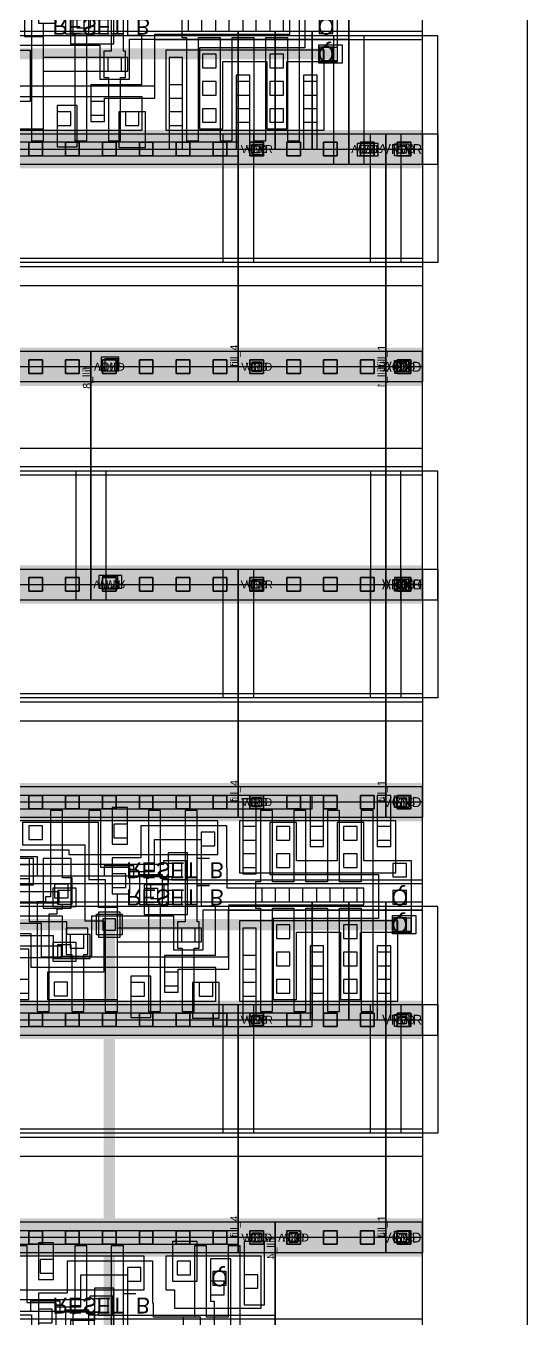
# Model space of a CAD drawing. Extents: x 0 to 50.5, y 0 to 99.5.
# Drawn here: x 44.27 to 50.52, y 66.98 to 83.14 of the extents above; entities that cross this region are included whole.
import ezdxf
from ezdxf.enums import TextEntityAlignment as Align

# ---------------------------------------------------------------- set-up
doc = ezdxf.new("R2010")
doc.units = 0
for name, color, linetype in [('L122D16', 13, 'CONTINUOUS'), ('L235D4', 32, 'CONTINUOUS'), ('L236D0', 12, 'CONTINUOUS'), ('L64D16', 14, 'CONTINUOUS'), ('L64D20', 26, 'CONTINUOUS'), ('L64D5', 19, 'CONTINUOUS'), ('L64D59', 18, 'CONTINUOUS'), ('L65D20', 22, 'CONTINUOUS'), ('L66D20', 16, 'CONTINUOUS'), ('L66D44', 21, 'CONTINUOUS'), ('L67D16', 29, 'CONTINUOUS'), ('L67D20', 8, 'CONTINUOUS'), ('L67D44', 9, 'CONTINUOUS'), ('L67D5', 17, 'CONTINUOUS'), ('L68D16', 15, 'CONTINUOUS'), ('L68D20', 6, 'CONTINUOUS'), ('L68D44', 7, 'CONTINUOUS'), ('L68D5', 20, 'CONTINUOUS'), ('L69D20', 4, 'CONTINUOUS'), ('L78D44', 24, 'CONTINUOUS'), ('L81D4', 28, 'CONTINUOUS'), ('L83D44', 30, 'CONTINUOUS'), ('L93D44', 25, 'CONTINUOUS'), ('L94D20', 27, 'CONTINUOUS'), ('L95D20', 23, 'CONTINUOUS')]:
    doc.layers.add(name, color=color, linetype=linetype)

# ---------------------------------------------------------------- blocks, each defined once
blk = doc.blocks.new('VIA_L1M1_PR_MR')
at = {"layer": 'L67D20'}
blk.add_lwpolyline([(-0.085, -0.085), (-0.085, 0.085), (0.085, 0.085), (0.085, -0.085)], close=True, dxfattribs=at)
at = {"layer": 'L67D44'}
blk.add_lwpolyline([(-0.085, -0.085), (-0.085, 0.085), (0.085, 0.085), (0.085, -0.085)], close=True, dxfattribs=at)
at = {"layer": 'L68D20'}
blk.add_lwpolyline([(-0.145, -0.115), (-0.145, 0.115), (0.145, 0.115), (0.145, -0.115)], close=True, dxfattribs=at)
blk = doc.blocks.new('VIA_M1M2_PR')
at = {"layer": 'L68D20'}
blk.add_lwpolyline([(-0.16, -0.13), (-0.16, 0.13), (0.16, 0.13), (0.16, -0.13)], close=True, dxfattribs=at)
at = {"layer": 'L68D44'}
blk.add_lwpolyline([(-0.075, -0.075), (-0.075, 0.075), (0.075, 0.075), (0.075, -0.075)], close=True, dxfattribs=at)
at = {"layer": 'L69D20'}
blk.add_lwpolyline([(-0.13, -0.16), (-0.13, 0.16), (0.13, 0.16), (0.13, -0.16)], close=True, dxfattribs=at)
blk = doc.blocks.new('sky130_fd_sc_hd__fill_1')
at = {"layer": 'L122D16'}
blk.add_lwpolyline([(0.14, -0.055), (0.14, 0.055), (0.26, 0.055), (0.26, -0.055)], close=True, dxfattribs=at)
at = {"layer": 'L64D16'}
blk.add_lwpolyline([(0.155, 2.67), (0.155, 2.755), (0.255, 2.755), (0.255, 2.67)], close=True, dxfattribs=at)
at = {"layer": 'L64D20'}
blk.add_lwpolyline([(-0.19, 1.305), (-0.19, 2.91), (0.65, 2.91), (0.65, 1.305)], close=True, dxfattribs=at)
at = {"layer": 'L67D20', "const_width": 0.17}
for points in [[(0, 2.72), (0.46, 2.72)], [(0, 0), (0.46, 0)]]:
    blk.add_lwpolyline(points, dxfattribs=at)
at = {"layer": 'L67D44'}
for points in [[(0.145, 2.635), (0.145, 2.805), (0.315, 2.805), (0.315, 2.635)], [(0.145, -0.085), (0.145, 0.085), (0.315, 0.085), (0.315, -0.085)]]:
    blk.add_lwpolyline(points, close=True, dxfattribs=at)
at = {"layer": 'L68D16'}
for points in [[(0.11, 2.635), (0.11, 2.785), (0.29, 2.785), (0.29, 2.635)], [(0.11, -0.065), (0.11, 0.08), (0.29, 0.08), (0.29, -0.065)]]:
    blk.add_lwpolyline(points, close=True, dxfattribs=at)
at = {"layer": 'L68D20', "const_width": 0.48}
for points in [[(0, 2.72), (0.46, 2.72)], [(0, 0), (0.46, 0)]]:
    blk.add_lwpolyline(points, dxfattribs=at)
at = {"layer": 'L78D44'}
blk.add_lwpolyline([(0, 1.25), (0, 2.72), (0.46, 2.72), (0.46, 1.25)], close=True, dxfattribs=at)
at = {"layer": 'L81D4'}
blk.add_lwpolyline([(0, 0), (0, 2.72), (0.46, 2.72), (0.46, 0)], close=True, dxfattribs=at)
at = {"layer": 'L93D44'}
blk.add_lwpolyline([(0, -0.19), (0, 1.015), (0.46, 1.015), (0.46, -0.19)], close=True, dxfattribs=at)
at = {"layer": 'L94D20'}
blk.add_lwpolyline([(0, 1.355), (0, 2.91), (0.46, 2.91), (0.46, 1.355)], close=True, dxfattribs=at)
at = {"layer": 'L64D5'}
blk.add_text('VPB', height=0.1, dxfattribs=at).set_placement((0.23, 2.72), align=Align.MIDDLE_CENTER)
at = {"layer": 'L64D59'}
blk.add_text('VNB', height=0.1, dxfattribs=at).set_placement((0.23, 0), align=Align.MIDDLE_CENTER)
at = {"layer": 'L68D5'}
for s, p in [('VPWR', (0.205, 2.72)), ('VGND', (0.205, 0))]:
    blk.add_text(s, height=0.125, dxfattribs=at).set_placement(p, align=Align.MIDDLE_CENTER)
at = {"layer": 'L83D44'}
blk.add_text('fill_1', height=0.1, rotation=90, dxfattribs=at).set_placement((0, 0))
blk = doc.blocks.new('sky130_fd_sc_hd__fill_8')
at = {"layer": 'L122D16'}
blk.add_lwpolyline([(0.13, -0.12), (0.13, 0.05), (0.35, 0.05), (0.35, -0.12)], close=True, dxfattribs=at)
at = {"layer": 'L64D16'}
blk.add_lwpolyline([(0.1, 2.61), (0.1, 2.765), (0.385, 2.765), (0.385, 2.61)], close=True, dxfattribs=at)
at = {"layer": 'L64D20'}
blk.add_lwpolyline([(-0.19, 1.305), (-0.19, 2.91), (3.87, 2.91), (3.87, 1.305)], close=True, dxfattribs=at)
at = {"layer": 'L67D20', "const_width": 0.17}
for points in [[(0, 2.72), (3.68, 2.72)], [(0, 0), (3.68, 0)]]:
    blk.add_lwpolyline(points, dxfattribs=at)
at = {"layer": 'L67D44'}
for points in [[(0.145, 2.635), (0.145, 2.805), (0.315, 2.805), (0.315, 2.635)], [(0.605, 2.635), (0.605, 2.805), (0.775, 2.805), (0.775, 2.635)], [(1.065, 2.635), (1.065, 2.805), (1.235, 2.805), (1.235, 2.635)], [(1.525, 2.635), (1.525, 2.805), (1.695, 2.805), (1.695, 2.635)], [(1.985, 2.635), (1.985, 2.805), (2.155, 2.805), (2.155, 2.635)], [(2.445, 2.635), (2.445, 2.805), (2.615, 2.805), (2.615, 2.635)], [(2.905, 2.635), (2.905, 2.805), (3.075, 2.805), (3.075, 2.635)], [(3.365, 2.635), (3.365, 2.805), (3.535, 2.805), (3.535, 2.635)], [(0.145, -0.085), (0.145, 0.085), (0.315, 0.085), (0.315, -0.085)], [(0.605, -0.085), (0.605, 0.085), (0.775, 0.085), (0.775, -0.085)], [(1.065, -0.085), (1.065, 0.085), (1.235, 0.085), (1.235, -0.085)], [(1.525, -0.085), (1.525, 0.085), (1.695, 0.085), (1.695, -0.085)], [(1.985, -0.085), (1.985, 0.085), (2.155, 0.085), (2.155, -0.085)], [(2.445, -0.085), (2.445, 0.085), (2.615, 0.085), (2.615, -0.085)], [(2.905, -0.085), (2.905, 0.085), (3.075, 0.085), (3.075, -0.085)], [(3.365, -0.085), (3.365, 0.085), (3.535, 0.085), (3.535, -0.085)]]:
    blk.add_lwpolyline(points, close=True, dxfattribs=at)
at = {"layer": 'L68D16'}
for points in [[(0.145, 2.615), (0.145, 2.775), (0.335, 2.775), (0.335, 2.615)], [(0.175, -0.1), (0.175, 0.05), (0.335, 0.05), (0.335, -0.1)]]:
    blk.add_lwpolyline(points, close=True, dxfattribs=at)
at = {"layer": 'L68D20', "const_width": 0.48}
for points in [[(0, 2.72), (3.68, 2.72)], [(0, 0), (3.68, 0)]]:
    blk.add_lwpolyline(points, dxfattribs=at)
at = {"layer": 'L78D44'}
blk.add_lwpolyline([(0, 1.25), (0, 2.72), (3.68, 2.72), (3.68, 1.25)], close=True, dxfattribs=at)
at = {"layer": 'L81D4'}
blk.add_lwpolyline([(0, 0), (0, 2.72), (3.68, 2.72), (3.68, 0)], close=True, dxfattribs=at)
at = {"layer": 'L93D44'}
blk.add_lwpolyline([(0, -0.19), (0, 1.015), (3.68, 1.015), (3.68, -0.19)], close=True, dxfattribs=at)
at = {"layer": 'L94D20'}
blk.add_lwpolyline([(0, 1.355), (0, 2.91), (3.68, 2.91), (3.68, 1.355)], close=True, dxfattribs=at)
at = {"layer": 'L64D5'}
blk.add_text('VPB', height=0.1, dxfattribs=at).set_placement((0.23, 2.72), align=Align.MIDDLE_CENTER)
at = {"layer": 'L64D59'}
blk.add_text('VNB', height=0.1, dxfattribs=at).set_placement((0.23, 0), align=Align.MIDDLE_CENTER)
at = {"layer": 'L68D5'}
for s, p in [('VPWR', (0.23, 2.72)), ('VGND', (0.23, 0))]:
    blk.add_text(s, height=0.1, dxfattribs=at).set_placement(p, align=Align.MIDDLE_CENTER)
at = {"layer": 'L83D44'}
blk.add_text('fill_8', height=0.1, rotation=90, dxfattribs=at).set_placement((0, 0))
blk = doc.blocks.new('sky130_fd_sc_hd__fill_4')
at = {"layer": 'L122D16'}
blk.add_lwpolyline([(0.175, -0.06), (0.175, 0.06), (0.285, 0.06), (0.285, -0.06)], close=True, dxfattribs=at)
at = {"layer": 'L64D16'}
blk.add_lwpolyline([(0.175, 2.65), (0.175, 2.78), (0.3, 2.78), (0.3, 2.65)], close=True, dxfattribs=at)
at = {"layer": 'L64D20'}
blk.add_lwpolyline([(-0.19, 1.305), (-0.19, 2.91), (2.03, 2.91), (2.03, 1.305)], close=True, dxfattribs=at)
at = {"layer": 'L67D20', "const_width": 0.17}
for points in [[(0, 2.72), (1.84, 2.72)], [(0, 0), (1.84, 0)]]:
    blk.add_lwpolyline(points, dxfattribs=at)
at = {"layer": 'L67D44'}
for points in [[(0.145, 2.635), (0.145, 2.805), (0.315, 2.805), (0.315, 2.635)], [(0.605, 2.635), (0.605, 2.805), (0.775, 2.805), (0.775, 2.635)], [(1.065, 2.635), (1.065, 2.805), (1.235, 2.805), (1.235, 2.635)], [(1.525, 2.635), (1.525, 2.805), (1.695, 2.805), (1.695, 2.635)], [(0.145, -0.085), (0.145, 0.085), (0.315, 0.085), (0.315, -0.085)], [(0.605, -0.085), (0.605, 0.085), (0.775, 0.085), (0.775, -0.085)], [(1.065, -0.085), (1.065, 0.085), (1.235, 0.085), (1.235, -0.085)], [(1.525, -0.085), (1.525, 0.085), (1.695, 0.085), (1.695, -0.085)]]:
    blk.add_lwpolyline(points, close=True, dxfattribs=at)
at = {"layer": 'L68D16'}
for points in [[(0.17, 2.675), (0.17, 2.76), (0.27, 2.76), (0.27, 2.675)], [(0.17, -0.05), (0.17, 0.045), (0.285, 0.045), (0.285, -0.05)]]:
    blk.add_lwpolyline(points, close=True, dxfattribs=at)
at = {"layer": 'L68D20', "const_width": 0.48}
for points in [[(0, 2.72), (1.84, 2.72)], [(0, 0), (1.84, 0)]]:
    blk.add_lwpolyline(points, dxfattribs=at)
at = {"layer": 'L78D44'}
blk.add_lwpolyline([(0, 1.25), (0, 2.72), (1.84, 2.72), (1.84, 1.25)], close=True, dxfattribs=at)
at = {"layer": 'L81D4'}
blk.add_lwpolyline([(0, 0), (0, 2.72), (1.84, 2.72), (1.84, 0)], close=True, dxfattribs=at)
at = {"layer": 'L93D44'}
blk.add_lwpolyline([(0, -0.19), (0, 1.015), (1.84, 1.015), (1.84, -0.19)], close=True, dxfattribs=at)
at = {"layer": 'L94D20'}
blk.add_lwpolyline([(0, 1.355), (0, 2.91), (1.84, 2.91), (1.84, 1.355)], close=True, dxfattribs=at)
at = {"layer": 'L64D5'}
blk.add_text('VPB', height=0.1, dxfattribs=at).set_placement((0.23, 2.72), align=Align.MIDDLE_CENTER)
at = {"layer": 'L64D59'}
blk.add_text('VNB', height=0.1, dxfattribs=at).set_placement((0.23, 0), align=Align.MIDDLE_CENTER)
at = {"layer": 'L68D5'}
for s, p in [('VPWR', (0.23, 2.72)), ('VGND', (0.23, 0))]:
    blk.add_text(s, height=0.1, dxfattribs=at).set_placement(p, align=Align.MIDDLE_CENTER)
at = {"layer": 'L83D44'}
blk.add_text('fill_4', height=0.1, rotation=90, dxfattribs=at).set_placement((0, 0))
blk = doc.blocks.new('sky130_fd_sc_hd__fill_2')
at = {"layer": 'L122D16'}
blk.add_lwpolyline([(0.155, -0.05), (0.155, 0.06), (0.315, 0.06), (0.315, -0.05)], close=True, dxfattribs=at)
at = {"layer": 'L64D16'}
blk.add_lwpolyline([(0.14, 2.675), (0.14, 2.765), (0.31, 2.765), (0.31, 2.675)], close=True, dxfattribs=at)
at = {"layer": 'L64D20'}
blk.add_lwpolyline([(-0.19, 1.305), (-0.19, 2.91), (1.11, 2.91), (1.11, 1.305)], close=True, dxfattribs=at)
at = {"layer": 'L67D20', "const_width": 0.17}
for points in [[(0, 2.72), (0.92, 2.72)], [(0, 0), (0.92, 0)]]:
    blk.add_lwpolyline(points, dxfattribs=at)
at = {"layer": 'L67D44'}
for points in [[(0.145, 2.635), (0.145, 2.805), (0.315, 2.805), (0.315, 2.635)], [(0.605, 2.635), (0.605, 2.805), (0.775, 2.805), (0.775, 2.635)], [(0.145, -0.085), (0.145, 0.085), (0.315, 0.085), (0.315, -0.085)], [(0.605, -0.085), (0.605, 0.085), (0.775, 0.085), (0.775, -0.085)]]:
    blk.add_lwpolyline(points, close=True, dxfattribs=at)
at = {"layer": 'L68D16'}
for points in [[(0.105, 2.65), (0.105, 2.805), (0.365, 2.805), (0.365, 2.65)], [(0.1, -0.07), (0.1, 0.09), (0.365, 0.09), (0.365, -0.07)]]:
    blk.add_lwpolyline(points, close=True, dxfattribs=at)
at = {"layer": 'L68D20', "const_width": 0.48}
for points in [[(0, 2.72), (0.92, 2.72)], [(0, 0), (0.92, 0)]]:
    blk.add_lwpolyline(points, dxfattribs=at)
at = {"layer": 'L78D44'}
blk.add_lwpolyline([(0, 1.25), (0, 2.72), (0.92, 2.72), (0.92, 1.25)], close=True, dxfattribs=at)
at = {"layer": 'L81D4'}
blk.add_lwpolyline([(0, 0), (0, 2.72), (0.92, 2.72), (0.92, 0)], close=True, dxfattribs=at)
at = {"layer": 'L93D44'}
blk.add_lwpolyline([(0, -0.19), (0, 1.015), (0.92, 1.015), (0.92, -0.19)], close=True, dxfattribs=at)
at = {"layer": 'L94D20'}
blk.add_lwpolyline([(0, 1.355), (0, 2.91), (0.92, 2.91), (0.92, 1.355)], close=True, dxfattribs=at)
at = {"layer": 'L64D5'}
blk.add_text('VPB', height=0.1, dxfattribs=at).set_placement((0.23, 2.72), align=Align.MIDDLE_CENTER)
at = {"layer": 'L64D59'}
blk.add_text('VNB', height=0.1, dxfattribs=at).set_placement((0.23, 0), align=Align.MIDDLE_CENTER)
at = {"layer": 'L68D5'}
for s, p in [('VPWR', (0.23, 2.72)), ('VGND', (0.23, 0))]:
    blk.add_text(s, height=0.1, dxfattribs=at).set_placement(p, align=Align.MIDDLE_CENTER)
at = {"layer": 'L83D44'}
blk.add_text('fill_2', height=0.1, rotation=90, dxfattribs=at).set_placement((0, 0))
blk = doc.blocks.new('sky130_fd_sc_hd__dfrtp_4')
at = {"layer": 'L236D0'}
blk.add_lwpolyline([(0, 0), (0, 2.72), (10.58, 2.72), (10.58, 0)], close=True, dxfattribs=at)
at = {"layer": 'L64D20'}
blk.add_lwpolyline([(-0.19, 1.305), (-0.19, 2.91), (10.77, 2.91), (10.77, 1.305)], close=True, dxfattribs=at)
at = {"layer": 'L65D20'}
for points in [[(5.015, 1.645), (5.015, 2.485), (8, 2.485), (8, 2.065), (5.695, 2.065), (5.695, 1.645)], [(8.295, 1.485), (8.295, 2.485), (10.27, 2.485), (10.27, 1.485)], [(1.565, 0.235), (1.565, 0.655), (2.49, 0.655), (2.49, 0.595), (3.285, 0.595), (3.285, 0.655), (4.645, 0.655), (4.645, 0.875), (5.315, 0.875), (5.315, 0.595), (6.165, 0.595), (6.165, 0.655), (8.025, 0.655), (8.025, 0.235)], [(8.295, 0.235), (8.295, 0.885), (10.245, 0.885), (10.245, 0.235)]]:
    blk.add_lwpolyline(points, close=True, dxfattribs=at)
at = {"layer": 'L66D20'}
for points in [[(5.935, 0.105), (5.935, 1.185), (5.875, 1.185), (5.875, 1.245), (5.77, 1.245), (5.77, 2.615), (5.92, 2.615), (5.92, 1.395), (6.02, 1.395), (6.02, 1.335), (6.085, 1.335), (6.085, 1.275), (6.205, 1.275), (6.205, 0.945), (6.085, 0.945), (6.085, 0.105)], [(6.13, 1.575), (6.13, 1.905), (6.2, 1.905), (6.2, 2.615), (6.35, 2.615), (6.35, 1.905), (6.4, 1.905), (6.4, 1.575)], [(6.415, 0.105), (6.415, 0.965), (6.62, 0.965), (6.62, 2.615), (6.77, 2.615), (6.77, 1.145), (6.925, 1.145), (6.925, 0.815), (6.565, 0.815), (6.565, 0.105)], [(7.16, 0.105), (7.16, 0.955), (7.135, 0.955), (7.135, 1.285), (7.16, 1.285), (7.16, 2.615), (7.31, 2.615), (7.31, 1.285), (7.405, 1.285), (7.405, 0.955), (7.31, 0.955), (7.31, 0.105)], [(7.615, 0.105), (7.615, 1.495), (7.52, 1.495), (7.52, 1.825), (7.58, 1.825), (7.58, 2.615), (7.73, 2.615), (7.73, 1.825), (7.79, 1.825), (7.79, 1.495), (7.765, 1.495), (7.765, 0.105)], [(8.555, 0.105), (8.555, 0.995), (8.495, 0.995), (8.495, 1.325), (8.555, 1.325), (8.555, 2.615), (8.705, 2.615), (8.705, 1.325), (8.975, 1.325), (8.975, 2.615), (9.125, 2.615), (9.125, 1.325), (9.395, 1.325), (9.395, 2.615), (9.545, 2.615), (9.545, 1.325), (9.815, 1.325), (9.815, 2.615), (9.965, 2.615), (9.965, 0.105), (9.815, 0.105), (9.815, 0.995), (9.545, 0.995), (9.545, 0.105), (9.395, 0.105), (9.395, 0.995), (9.125, 0.995), (9.125, 0.105), (8.975, 0.105), (8.975, 0.995), (8.705, 0.995), (8.705, 0.105)], [(5.39, 0.105), (5.39, 1.035), (5.725, 1.035), (5.725, 0.705), (5.54, 0.705), (5.54, 0.105)]]:
    blk.add_lwpolyline(points, close=True, dxfattribs=at)
at = {"layer": 'L66D44'}
for points in [[(6.94, 2.255), (6.94, 2.425), (7.11, 2.425), (7.11, 2.255)], [(7.79, 2.255), (7.79, 2.425), (7.96, 2.425), (7.96, 2.255)], [(8.335, 2.255), (8.335, 2.425), (8.505, 2.425), (8.505, 2.255)], [(5.495, 2.215), (5.495, 2.385), (5.665, 2.385), (5.665, 2.215)], [(5.98, 2.25), (5.98, 2.42), (6.15, 2.42), (6.15, 2.25)], [(7.36, 2.125), (7.36, 2.295), (7.53, 2.295), (7.53, 2.125)], [(8.755, 2.215), (8.755, 2.385), (8.925, 2.385), (8.925, 2.215)], [(9.175, 2.215), (9.175, 2.385), (9.345, 2.385), (9.345, 2.215)], [(9.595, 2.215), (9.595, 2.385), (9.765, 2.385), (9.765, 2.215)], [(10.015, 2.215), (10.015, 2.385), (10.185, 2.385), (10.185, 2.215)], [(8.335, 1.915), (8.335, 2.085), (8.505, 2.085), (8.505, 1.915)], [(8.755, 1.875), (8.755, 2.045), (8.925, 2.045), (8.925, 1.875)], [(9.175, 1.875), (9.175, 2.045), (9.345, 2.045), (9.345, 1.875)], [(9.595, 1.875), (9.595, 2.045), (9.765, 2.045), (9.765, 1.875)], [(10.015, 1.875), (10.015, 2.045), (10.185, 2.045), (10.185, 1.875)], [(6.18, 1.655), (6.18, 1.825), (6.35, 1.825), (6.35, 1.655)], [(7.57, 1.575), (7.57, 1.745), (7.74, 1.745), (7.74, 1.575)], [(8.755, 1.535), (8.755, 1.705), (8.925, 1.705), (8.925, 1.535)], [(9.595, 1.535), (9.595, 1.705), (9.765, 1.705), (9.765, 1.535)], [(5.985, 1.025), (5.985, 1.195), (6.155, 1.195), (6.155, 1.025)], [(7.185, 1.035), (7.185, 1.205), (7.355, 1.205), (7.355, 1.035)], [(8.575, 1.075), (8.575, 1.245), (8.745, 1.245), (8.745, 1.075)], [(8.915, 1.075), (8.915, 1.245), (9.085, 1.245), (9.085, 1.075)], [(9.255, 1.075), (9.255, 1.245), (9.425, 1.245), (9.425, 1.075)], [(9.595, 1.075), (9.595, 1.245), (9.765, 1.245), (9.765, 1.075)], [(6.705, 0.895), (6.705, 1.065), (6.875, 1.065), (6.875, 0.895)], [(5.505, 0.785), (5.505, 0.955), (5.675, 0.955), (5.675, 0.785)], [(8.335, 0.645), (8.335, 0.815), (8.505, 0.815), (8.505, 0.645)], [(8.755, 0.645), (8.755, 0.815), (8.925, 0.815), (8.925, 0.645)], [(9.595, 0.645), (9.595, 0.815), (9.765, 0.815), (9.765, 0.645)], [(7.815, 0.375), (7.815, 0.545), (7.985, 0.545), (7.985, 0.375)], [(5.665, 0.295), (5.665, 0.465), (5.835, 0.465), (5.835, 0.295)], [(6.725, 0.275), (6.725, 0.445), (6.895, 0.445), (6.895, 0.275)], [(8.335, 0.305), (8.335, 0.475), (8.505, 0.475), (8.505, 0.305)], [(8.755, 0.305), (8.755, 0.475), (8.925, 0.475), (8.925, 0.305)], [(9.175, 0.305), (9.175, 0.475), (9.345, 0.475), (9.345, 0.305)], [(9.595, 0.305), (9.595, 0.475), (9.765, 0.475), (9.765, 0.305)], [(10.015, 0.305), (10.015, 0.475), (10.185, 0.475), (10.185, 0.305)]]:
    blk.add_lwpolyline(points, close=True, dxfattribs=at)
at = {"layer": 'L67D16'}
for points in [[(10.21, 1.445), (10.21, 1.615), (10.38, 1.615), (10.38, 1.445)], [(7.405, 1.105), (7.405, 1.275), (7.575, 1.275), (7.575, 1.105)], [(10.21, 1.105), (10.21, 1.275), (10.38, 1.275), (10.38, 1.105)], [(7.405, 0.765), (7.405, 0.935), (7.575, 0.935), (7.575, 0.765)], [(10.21, 0.765), (10.21, 0.935), (10.38, 0.935), (10.38, 0.765)]]:
    blk.add_lwpolyline(points, close=True, dxfattribs=at)
at = {"layer": 'L67D20'}
for points in [[(1.85, 2.175), (1.85, 2.635), (0, 2.635), (0, 2.805), (9.2, 2.805), (9.2, 2.635), (2.1, 2.635), (2.1, 2.175)], [(6.94, 2.175), (6.94, 2.69), (7.19, 2.69), (7.19, 2.175)], [(7.71, 2.255), (7.71, 2.7), (8.04, 2.7), (8.04, 2.255)], [(8.335, 1.575), (8.335, 2.72), (8.505, 2.72), (8.505, 1.575)], [(9.175, 1.795), (9.175, 2.72), (9.345, 2.72), (9.345, 1.795)], [(10.015, 1.795), (10.015, 2.72), (10.185, 2.72), (10.185, 1.795)], [(5.015, 0.275), (5.015, 0.835), (5.105, 0.835), (5.105, 2.005), (5.495, 2.005), (5.495, 2.465), (5.665, 2.465), (5.665, 1.835), (5.275, 1.835), (5.275, 0.445), (5.365, 0.445), (5.365, 0.275)], [(5.585, 0.255), (5.585, 0.535), (6.365, 0.535), (6.365, 1.485), (6.6, 1.485), (6.6, 2.125), (5.9, 2.125), (5.9, 2.465), (6.77, 2.465), (6.77, 1.745), (7.82, 1.745), (7.82, 1.575), (6.77, 1.575), (6.77, 1.315), (6.535, 1.315), (6.535, 0.255)], [(8.675, 0.255), (8.675, 0.905), (10.03, 0.905), (10.03, 1.455), (8.715, 1.455), (8.715, 2.465), (9.005, 2.465), (9.005, 1.625), (9.555, 1.625), (9.555, 2.465), (9.805, 2.465), (9.805, 1.625), (10.44, 1.625), (10.44, 0.735), (9.845, 0.735), (9.845, 0.255), (9.515, 0.255), (9.515, 0.735), (9.005, 0.735), (9.005, 0.255)], [(7.065, 0.295), (7.065, 0.695), (6.705, 0.695), (6.705, 1.145), (6.925, 1.145), (6.925, 0.865), (7.235, 0.865), (7.235, 0.465), (7.815, 0.465), (7.815, 1.295), (7.99, 1.295), (7.99, 1.915), (7.36, 1.915), (7.36, 2.375), (7.53, 2.375), (7.53, 2.085), (8.16, 2.085), (8.16, 1.285), (9.845, 1.285), (9.845, 1.075), (8.14, 1.075), (8.14, 0.82), (8.135, 0.82), (8.135, 0.295)], [(5.465, 0.705), (5.465, 1.665), (5.97, 1.665), (5.97, 1.955), (6.43, 1.955), (6.43, 1.655), (6.14, 1.655), (6.14, 1.495), (5.675, 1.495), (5.675, 0.705)], [(5.845, 0.705), (5.845, 1.325), (6.195, 1.325), (6.195, 0.705)], [(7.405, 0.635), (7.405, 1.035), (7.105, 1.035), (7.105, 1.405), (7.645, 1.405), (7.645, 0.635)], [(8.335, -0.04), (8.335, 0.895), (8.505, 0.895), (8.505, -0.04)], [(6.705, 0.065), (6.705, 0.525), (6.895, 0.525), (6.895, 0.065)], [(9.175, -0.085), (9.175, 0.555), (9.345, 0.555), (9.345, -0.085)], [(10.015, -0.085), (10.015, 0.555), (10.185, 0.555), (10.185, -0.085)], [(0, -0.085), (0, 0.085), (9.2, 0.085), (9.2, -0.085)]]:
    blk.add_lwpolyline(points, close=True, dxfattribs=at)
at = {"layer": 'L67D20', "const_width": 0.17}
for points in [[(9.2, 2.72), (9.66, 2.72)], [(9.66, 2.72), (10.12, 2.72)], [(10.12, 2.72), (10.58, 2.72)], [(9.2, 0), (9.66, 0)], [(9.66, 0), (10.12, 0)], [(10.12, 0), (10.58, 0)]]:
    blk.add_lwpolyline(points, dxfattribs=at)
at = {"layer": 'L67D44'}
for points in [[(5.665, 2.635), (5.665, 2.805), (5.835, 2.805), (5.835, 2.635)], [(6.125, 2.635), (6.125, 2.805), (6.295, 2.805), (6.295, 2.635)], [(6.585, 2.635), (6.585, 2.805), (6.755, 2.805), (6.755, 2.635)], [(7.045, 2.635), (7.045, 2.805), (7.215, 2.805), (7.215, 2.635)], [(7.505, 2.635), (7.505, 2.805), (7.675, 2.805), (7.675, 2.635)], [(7.965, 2.635), (7.965, 2.805), (8.135, 2.805), (8.135, 2.635)], [(8.425, 2.635), (8.425, 2.805), (8.595, 2.805), (8.595, 2.635)], [(8.885, 2.635), (8.885, 2.805), (9.055, 2.805), (9.055, 2.635)], [(9.345, 2.635), (9.345, 2.805), (9.515, 2.805), (9.515, 2.635)], [(9.805, 2.635), (9.805, 2.805), (9.975, 2.805), (9.975, 2.635)], [(10.265, 2.635), (10.265, 2.805), (10.435, 2.805), (10.435, 2.635)], [(6.025, 1.785), (6.025, 1.955), (6.195, 1.955), (6.195, 1.785)], [(6.025, 1.105), (6.025, 1.275), (6.195, 1.275), (6.195, 1.105)], [(7.105, 1.08), (7.105, 1.25), (7.275, 1.25), (7.275, 1.08)], [(7.405, 0.765), (7.405, 0.935), (7.575, 0.935), (7.575, 0.765)], [(5.665, -0.085), (5.665, 0.085), (5.835, 0.085), (5.835, -0.085)], [(6.125, -0.085), (6.125, 0.085), (6.295, 0.085), (6.295, -0.085)], [(6.585, -0.085), (6.585, 0.085), (6.755, 0.085), (6.755, -0.085)], [(7.045, -0.085), (7.045, 0.085), (7.215, 0.085), (7.215, -0.085)], [(7.505, -0.085), (7.505, 0.085), (7.675, 0.085), (7.675, -0.085)], [(7.965, -0.085), (7.965, 0.085), (8.135, 0.085), (8.135, -0.085)], [(8.425, -0.085), (8.425, 0.085), (8.595, 0.085), (8.595, -0.085)], [(8.885, -0.085), (8.885, 0.085), (9.055, 0.085), (9.055, -0.085)], [(9.345, -0.085), (9.345, 0.085), (9.515, 0.085), (9.515, -0.085)], [(9.805, -0.085), (9.805, 0.085), (9.975, 0.085), (9.975, -0.085)], [(10.265, -0.085), (10.265, 0.085), (10.435, 0.085), (10.435, -0.085)]]:
    blk.add_lwpolyline(points, close=True, dxfattribs=at)
at = {"layer": 'L68D20', "const_width": 0.48}
for points in [[(0, 2.72), (9.2, 2.72)], [(9.2, 2.72), (9.66, 2.72)], [(9.66, 2.72), (10.12, 2.72)], [(10.12, 2.72), (10.58, 2.72)], [(0, 0), (9.2, 0)], [(9.2, 0), (9.66, 0)], [(9.66, 0), (10.12, 0)], [(10.12, 0), (10.58, 0)]]:
    blk.add_lwpolyline(points, dxfattribs=at)
at = {"layer": 'L68D20'}
for points in [[(2.845, 1.755), (2.845, 1.8), (1.185, 1.8), (1.185, 1.94), (2.845, 1.94), (2.845, 1.985), (3.135, 1.985), (3.135, 1.94), (6.075, 1.94), (6.075, 1.8), (3.135, 1.8), (3.135, 1.755)], [(5.965, 1.755), (5.965, 1.985), (6.255, 1.985), (6.255, 1.755)], [(2.385, 1.075), (2.385, 1.12), (0.82, 1.12), (0.82, 1.26), (2.385, 1.26), (2.385, 1.305), (2.675, 1.305), (2.675, 1.26), (6.045, 1.26), (6.045, 1.12), (2.675, 1.12), (2.675, 1.075)], [(5.965, 1.075), (5.965, 1.305), (6.255, 1.305), (6.255, 1.075)], [(7.045, 0.91), (7.045, 1.28), (7.335, 1.28), (7.335, 0.91)], [(3.745, 0.735), (3.745, 0.965), (4.395, 0.965), (4.395, 0.92), (7.335, 0.92), (7.335, 0.965), (7.635, 0.965), (7.635, 0.735), (7.345, 0.735), (7.345, 0.78), (4.395, 0.78), (4.395, 0.735)]]:
    blk.add_lwpolyline(points, close=True, dxfattribs=at)
at = {"layer": 'L78D44'}
for points in [[(0, 1.25), (0, 2.72), (9.2, 2.72), (9.2, 1.25)], [(9.2, 1.25), (9.2, 2.72), (9.66, 2.72), (9.66, 1.25)], [(9.66, 1.25), (9.66, 2.72), (10.12, 2.72), (10.12, 1.25)], [(10.12, 1.25), (10.12, 2.72), (10.58, 2.72), (10.58, 1.25)]]:
    blk.add_lwpolyline(points, close=True, dxfattribs=at)
at = {"layer": 'L81D4'}
blk.add_lwpolyline([(0, 0), (0, 2.72), (10.58, 2.72), (10.58, 0)], close=True, dxfattribs=at)
at = {"layer": 'L93D44'}
blk.add_lwpolyline([(0, -0.19), (0, 1.015), (10.58, 1.015), (10.58, -0.19)], close=True, dxfattribs=at)
at = {"layer": 'L94D20'}
blk.add_lwpolyline([(8.155, 1.355), (8.155, 1.935), (5.825, 1.935), (5.825, 1.515), (4.885, 1.515), (4.885, 1.935), (1.35, 1.935), (1.35, 1.685), (0, 1.685), (0, 2.91), (10.58, 2.91), (10.58, 1.355)], close=True, dxfattribs=at)
at = {"layer": 'L95D20'}
blk.add_lwpolyline([(2.88, 1.42), (6.08, 1.42), (6.08, 1.925), (6.45, 1.925), (6.45, 1.42), (7.47, 1.42), (7.47, 1.845), (7.84, 1.845), (7.84, 1.345), (10.58, 1.345), (10.58, 0.975), (7.455, 0.975), (7.455, 0.935), (6.975, 0.935), (6.975, 0.795), (6.605, 0.795), (6.605, 0.925), (5.775, 0.925), (5.775, 0.685), (5.405, 0.685)], dxfattribs=at)
at = {"layer": 'L67D5'}
for s, p in [('Q', (10.295, 1.53)), ('RESET_B', (7.49, 1.19)), ('Q', (10.295, 1.19)), ('RESET_B', (7.49, 0.85))]:
    blk.add_text(s, height=0.2, dxfattribs=at).set_placement(p, align=Align.MIDDLE_CENTER)
blk = doc.blocks.new('sky130_fd_sc_hd__dfrtp_2')
at = {"layer": 'L236D0'}
blk.add_lwpolyline([(0, 0), (0, 2.72), (9.66, 2.72), (9.66, 0)], close=True, dxfattribs=at)
at = {"layer": 'L65D20'}
for points in [[(1.565, 0.235), (1.565, 0.655), (2.49, 0.655), (2.49, 0.595), (3.285, 0.595), (3.285, 0.655), (4.645, 0.655), (4.645, 0.875), (5.315, 0.875), (5.315, 0.595), (6.165, 0.595), (6.165, 0.655), (8.025, 0.655), (8.025, 0.235)], [(8.295, 0.235), (8.295, 0.655), (8.405, 0.655), (8.405, 0.885), (9.485, 0.885), (9.485, 0.235)]]:
    blk.add_lwpolyline(points, close=True, dxfattribs=at)
at = {"layer": 'L66D20'}
for points in [[(6.415, 0.105), (6.415, 0.965), (6.62, 0.965), (6.62, 2.615), (6.77, 2.615), (6.77, 1.145), (6.925, 1.145), (6.925, 0.815), (6.565, 0.815), (6.565, 0.105)], [(7.16, 0.105), (7.16, 0.955), (7.135, 0.955), (7.135, 1.285), (7.16, 1.285), (7.16, 2.615), (7.31, 2.615), (7.31, 1.285), (7.405, 1.285), (7.405, 0.955), (7.31, 0.955), (7.31, 0.105)], [(7.615, 0.105), (7.615, 1.495), (7.52, 1.495), (7.52, 1.825), (7.58, 1.825), (7.58, 2.615), (7.73, 2.615), (7.73, 1.825), (7.79, 1.825), (7.79, 1.495), (7.765, 1.495), (7.765, 0.105)], [(8.655, 0.105), (8.655, 0.995), (8.51, 0.995), (8.51, 1.325), (8.655, 1.325), (8.655, 2.615), (8.805, 2.615), (8.805, 1.325), (9.075, 1.325), (9.075, 2.615), (9.225, 2.615), (9.225, 0.105), (9.075, 0.105), (9.075, 0.995), (8.805, 0.995), (8.805, 0.105)]]:
    blk.add_lwpolyline(points, close=True, dxfattribs=at)
at = {"layer": 'L66D44'}
for points in [[(6.705, 0.895), (6.705, 1.065), (6.875, 1.065), (6.875, 0.895)], [(8.855, 0.545), (8.855, 0.715), (9.025, 0.715), (9.025, 0.545)], [(7.815, 0.375), (7.815, 0.545), (7.985, 0.545), (7.985, 0.375)], [(9.275, 0.465), (9.275, 0.635), (9.445, 0.635), (9.445, 0.465)], [(6.725, 0.275), (6.725, 0.445), (6.895, 0.445), (6.895, 0.275)], [(8.435, 0.295), (8.435, 0.465), (8.605, 0.465), (8.605, 0.295)]]:
    blk.add_lwpolyline(points, close=True, dxfattribs=at)
at = {"layer": 'L67D16'}
for points in [[(7.405, 0.765), (7.405, 0.935), (7.575, 0.935), (7.575, 0.765)], [(8.88, 0.425), (8.88, 0.595), (9.05, 0.595), (9.05, 0.425)]]:
    blk.add_lwpolyline(points, close=True, dxfattribs=at)
at = {"layer": 'L67D20'}
for points in [[(7.065, 0.295), (7.065, 0.695), (6.705, 0.695), (6.705, 1.145), (6.925, 1.145), (6.925, 0.865), (7.235, 0.865), (7.235, 0.465), (7.815, 0.465), (7.815, 1.295), (7.99, 1.295), (7.99, 1.915), (7.36, 1.915), (7.36, 2.375), (7.53, 2.375), (7.53, 2.085), (8.16, 2.085), (8.16, 1.325), (8.73, 1.325), (8.73, 0.995), (8.14, 0.995), (8.14, 0.82), (8.135, 0.82), (8.135, 0.295)], [(8.855, 0.265), (8.855, 0.795), (8.9, 0.795), (8.9, 1.445), (8.855, 1.445), (8.855, 2.325), (9.105, 2.325), (9.105, 0.265)], [(7.405, 0.635), (7.405, 1.035), (7.105, 1.035), (7.105, 1.405), (7.645, 1.405), (7.645, 0.635)], [(9.275, 0.05), (9.275, 0.84), (9.525, 0.84), (9.525, 0.05)], [(6.705, 0.065), (6.705, 0.525), (6.895, 0.525), (6.895, 0.065)], [(8.38, 0.05), (8.38, 0.545), (8.685, 0.545), (8.685, 0.05)], [(0, -0.085), (0, 0.085), (9.2, 0.085), (9.2, -0.085)]]:
    blk.add_lwpolyline(points, close=True, dxfattribs=at)
at = {"layer": 'L67D20', "const_width": 0.17}
blk.add_lwpolyline([(9.2, 0), (9.66, 0)], dxfattribs=at)
at = {"layer": 'L67D44'}
for points in [[(7.405, 0.765), (7.405, 0.935), (7.575, 0.935), (7.575, 0.765)], [(6.585, -0.085), (6.585, 0.085), (6.755, 0.085), (6.755, -0.085)], [(7.045, -0.085), (7.045, 0.085), (7.215, 0.085), (7.215, -0.085)], [(7.505, -0.085), (7.505, 0.085), (7.675, 0.085), (7.675, -0.085)], [(7.965, -0.085), (7.965, 0.085), (8.135, 0.085), (8.135, -0.085)], [(8.425, -0.085), (8.425, 0.085), (8.595, 0.085), (8.595, -0.085)], [(8.885, -0.085), (8.885, 0.085), (9.055, 0.085), (9.055, -0.085)], [(9.345, -0.085), (9.345, 0.085), (9.515, 0.085), (9.515, -0.085)]]:
    blk.add_lwpolyline(points, close=True, dxfattribs=at)
at = {"layer": 'L68D20'}
for points in [[(7.045, 0.91), (7.045, 1.28), (7.335, 1.28), (7.335, 0.91)], [(3.745, 0.735), (3.745, 0.965), (4.395, 0.965), (4.395, 0.92), (7.335, 0.92), (7.335, 0.965), (7.635, 0.965), (7.635, 0.735), (7.345, 0.735), (7.345, 0.78), (4.395, 0.78), (4.395, 0.735)]]:
    blk.add_lwpolyline(points, close=True, dxfattribs=at)
at = {"layer": 'L68D20', "const_width": 0.48}
for points in [[(0, 0), (9.2, 0)], [(9.2, 0), (9.66, 0)]]:
    blk.add_lwpolyline(points, dxfattribs=at)
at = {"layer": 'L81D4'}
blk.add_lwpolyline([(0, 0), (0, 2.72), (9.66, 2.72), (9.66, 0)], close=True, dxfattribs=at)
at = {"layer": 'L93D44'}
blk.add_lwpolyline([(0, -0.19), (0, 1.015), (9.66, 1.015), (9.66, -0.19)], close=True, dxfattribs=at)
at = {"layer": 'L95D20'}
blk.add_lwpolyline([(9.66, 1.345), (9.66, 0.975), (7.455, 0.975), (7.455, 0.935), (6.975, 0.935), (6.975, 0.795), (6.605, 0.795), (6.605, 0.925), (5.775, 0.925)], dxfattribs=at)
at = {"layer": 'L67D5'}
for s, p in [('RESET_B', (7.49, 0.85)), ('Q', (8.965, 0.51))]:
    blk.add_text(s, height=0.2, dxfattribs=at).set_placement(p, align=Align.MIDDLE_CENTER)

msp = doc.modelspace()

# ---------------------------------------------------------------- linework, layer by layer
at = {"layer": 'L235D4'}
msp.add_lwpolyline([(0, 0), (0, 99.045), (50.525, 99.045), (50.525, 0)], close=True, dxfattribs=at)
at = {"layer": 'L68D20'}
for points, const_width in [([(42.02, 82.79), (48.14, 82.79)], 0.14), ([(1.38, 81.6), (49.22, 81.6)], 0.48), ([(1.38, 78.88), (49.22, 78.88)], 0.48), ([(1.38, 76.16), (49.22, 76.16)], 0.48), ([(1.38, 73.44), (49.22, 73.44)], 0.48), ([(42.02, 71.91), (49.06, 71.91)], 0.14), ([(1.38, 70.72), (49.22, 70.72)], 0.48), ([(1.38, 68), (49.22, 68)], 0.48)]:
    msp.add_lwpolyline(points, dxfattribs=dict(at, const_width=const_width))
at = {"layer": 'L69D20', "const_width": 0.14}
msp.add_lwpolyline([(45.31, 51.1), (45.31, 71.98)], dxfattribs=at)

# ---------------------------------------------------------------- block references
at = {"yscale": -1}
for name, p in [('sky130_fd_sc_hd__dfrtp_4', (37.72, 84.32)), ('sky130_fd_sc_hd__fill_2', (48.3, 84.32)), ('sky130_fd_sc_hd__fill_8', (41.4, 78.88)), ('sky130_fd_sc_hd__fill_8', (45.08, 78.88)), ('sky130_fd_sc_hd__fill_1', (48.76, 78.88)), ('sky130_fd_sc_hd__dfrtp_4', (38.64, 73.44)), ('sky130_fd_sc_hd__dfrtp_2', (37.72, 68)), ('sky130_fd_sc_hd__fill_4', (47.38, 68))]:
    msp.add_blockref(name, p, dxfattribs=at)
for name, p in [('VIA_L1M1_PR_MR', (48.07, 82.79)), ('sky130_fd_sc_hd__fill_8', (43.24, 78.88)), ('sky130_fd_sc_hd__fill_4', (46.92, 78.88)), ('sky130_fd_sc_hd__fill_1', (48.76, 78.88)), ('sky130_fd_sc_hd__fill_8', (43.24, 73.44)), ('sky130_fd_sc_hd__fill_4', (46.92, 73.44)), ('sky130_fd_sc_hd__fill_1', (48.76, 73.44)), ('VIA_M1M2_PR', (45.31, 71.91)), ('VIA_L1M1_PR_MR', (48.99, 71.91)), ('sky130_fd_sc_hd__fill_8', (43.24, 68)), ('sky130_fd_sc_hd__fill_4', (46.92, 68)), ('sky130_fd_sc_hd__fill_1', (48.76, 68))]:
    msp.add_blockref(name, p)

doc.saveas('drawing.dxf')
